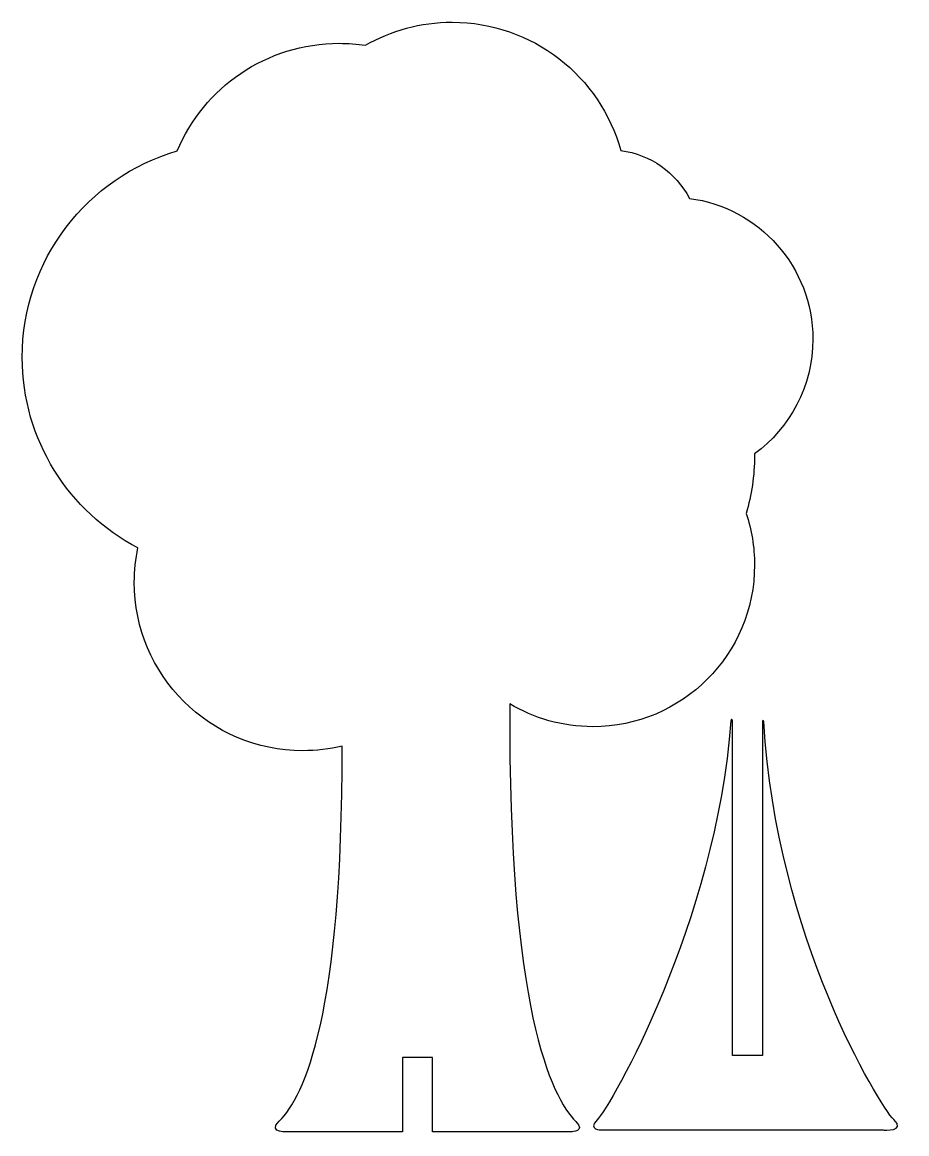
# Model space of a CAD drawing. Extents: x 703 to 822, y -837 to -688.
import ezdxf

# ---------------------------------------------------------------- set-up
doc = ezdxf.new("R2010")
doc.units = 0
doc.header["$MEASUREMENT"] = 0
doc.layers.add('LAYER_1', color=7, linetype='CONTINUOUS')

msp = doc.modelspace()

# ---------------------------------------------------------------- linework, layer by layer
at = {"layer": 'LAYER_1', "color": 250}
for points, knots in [([(809.31, -730.38), (809.31, -720.7), (802.09, -712.7), (792.74, -711.48), (790.92, -708.04), (787.53, -705.58), (783.52, -705.06), (780.78, -695.13), (771.69, -687.83), (760.89, -687.83), (756.65, -687.83), (752.68, -688.96), (749.25, -690.92), (748.1, -690.75), (746.92, -690.66), (745.73, -690.66), (735.93, -690.66), (727.54, -696.62), (723.97, -705.12), (711.96, -708.61), (703.17, -719.69), (703.17, -732.83), (703.17, -743.95), (709.47, -753.6), (718.7, -758.42), (718.39, -759.91), (718.22, -761.46), (718.22, -763.04), (718.22, -775.53), (728.35, -785.65), (740.83, -785.65), (742.65, -785.65), (744.42, -785.43), (746.12, -785.03), (746.18, -821.06), (741.07, -832.06), (737.68, -835.39), (735.92, -837.09), (739.07, -836.81), (739.07, -836.81), (739.07, -836.81), (754.24, -836.81), (754.24, -836.81), (754.24, -836.81), (754.24, -826.83), (754.24, -826.83), (754.24, -826.83), (758.24, -826.83), (758.24, -826.83), (758.24, -826.83), (758.24, -836.81), (758.24, -836.81), (758.24, -836.81), (776.92, -836.81), (776.92, -836.81), (776.92, -836.81), (778.83, -836.81), (777.5, -835.46), (774.18, -832.1), (768.41, -820.36), (768.61, -779.35), (771.87, -781.3), (775.68, -782.43), (779.76, -782.43), (791.76, -782.43), (801.48, -772.7), (801.48, -760.71), (801.48, -758.28), (801.08, -755.95), (800.35, -753.78), (801.08, -751.32), (801.48, -748.73), (801.48, -746.03), (801.48, -745.95), (801.48, -745.87), (801.48, -745.79), (806.22, -742.32), (809.31, -736.71), (809.31, -730.38)], [0, 0, 0, 0, 1, 1, 1, 2, 2, 2, 3, 3, 3, 4, 4, 4, 5, 5, 5, 6, 6, 6, 7, 7, 7, 8, 8, 8, 9, 9, 9, 10, 10, 10, 11, 11, 11, 12, 12, 12, 13, 13, 13, 14, 14, 14, 15, 15, 15, 16, 16, 16, 17, 17, 17, 18, 18, 18, 19, 19, 19, 20, 20, 20, 21, 21, 21, 22, 22, 22, 23, 23, 23, 24, 24, 24, 25, 25, 25, 26, 26, 26, 26]), ([(798.53, -826.6), (798.53, -826.6), (802.53, -826.6), (802.53, -826.6), (802.53, -826.6), (802.53, -781.88), (802.53, -781.76), (802.53, -781.63), (802.69, -781.51), (802.71, -781.74), (804.42, -810.72), (818.22, -833.26), (820.16, -835.17), (821.92, -836.86), (818.77, -836.58), (818.77, -836.58), (818.77, -836.58), (780.92, -836.58), (780.92, -836.58), (780.92, -836.58), (779.01, -836.58), (780.34, -835.24), (782.14, -833.41), (796.29, -808.86), (798.3, -781.62), (798.3, -781.36), (798.53, -781.42), (798.53, -781.62), (798.53, -781.81), (798.53, -826.6), (798.53, -826.6)], [0, 0, 0, 0, 1, 1, 1, 2, 2, 2, 3, 3, 3, 4, 4, 4, 5, 5, 5, 6, 6, 6, 7, 7, 7, 8, 8, 8, 9, 9, 9, 10, 10, 10, 10])]:
    msp.add_open_spline(points, degree=3, knots=knots, dxfattribs=at)

doc.saveas('drawing.dxf')
